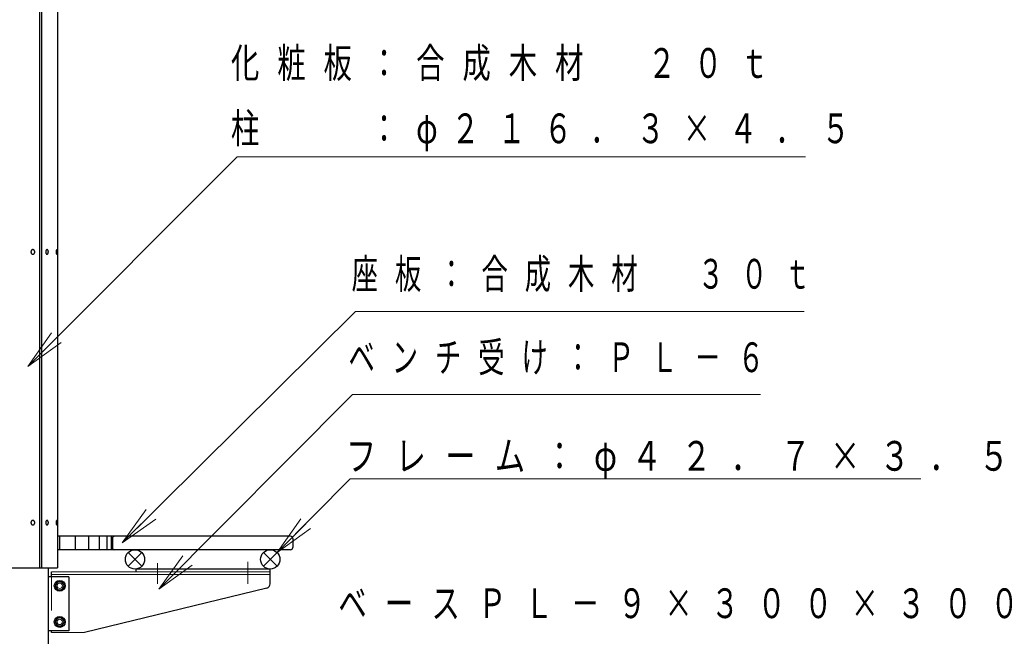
# Model space of a CAD drawing. Units: millimetres on the paper. Extents: x -385 to 0, y 0 to 267.
# Drawn here: x -110.7 to -37.3, y 147.7 to 193.2 of the extents above; entities that cross this region are included whole.
import ezdxf

# ---------------------------------------------------------------- set-up
doc = ezdxf.new("R2010")
doc.units = ezdxf.units.MM
doc.linetypes.add('USER1', pattern=[4.5, 2.5, -2])
doc.linetypes.add('USER2', pattern=[6, 3, -1, 1, -1])
doc.layers.add('LY_1', color=190, linetype='Continuous', lineweight=25)
doc.styles.add('ＭＳ ゴシック', font='')
doc.styles.get('ＭＳ ゴシック').set_extended_font_data('MS Gothic')

msp = doc.modelspace()

# ---------------------------------------------------------------- linework, layer by layer
at = {"layer": 'LY_1', "color": 40}
for p, q in [((-109.195, 219.42), (-109.195, 152.754)), ((-109.055, 219.42), (-109.055, 152.754)), ((-107.873, 219.42), (-107.873, 152.754)), ((-116.417, 152.754), (-107.873, 152.754))]:
    msp.add_line(p, q, dxfattribs=at)
at = {"layer": 'LY_1', "color": 7, "lineweight": 13}
for p, q in [((-110.073, 167.625), (-108.305, 170.1)), ((-110.073, 167.625), (-107.952, 169.746)), ((-107.598, 169.393), (-110.073, 167.625)), ((-103.086, 154.593), (-101.307, 157.06)), ((-103.086, 154.593), (-100.955, 156.705)), ((-100.603, 156.35), (-103.086, 154.593)), ((-91.641, 153.878), (-89.881, 156.359)), ((-91.641, 153.878), (-89.527, 156.006)), ((-89.172, 155.654), (-91.641, 153.878)), ((-101.641, 153.878), (-102.648, 152.872)), ((-102.648, 153.878), (-101.641, 152.872)), ((-100.38, 151.166), (-98.618, 153.645)), ((-92.648, 153.878), (-91.642, 152.872)), ((-91.642, 153.878), (-92.648, 152.872)), ((-100.38, 151.166), (-98.264, 153.292)), ((-97.909, 152.939), (-100.38, 151.166)), ((-108.312, 152.464), (-92.145, 152.464)), ((-108.312, 152.264), (-92.145, 152.264)), ((-108.312, 147.964), (-105.879, 147.964))]:
    msp.add_line(p, q, dxfattribs=at)
at = {"layer": 'LY_1', "color": 7}
for p, q in [((-90.645, 155.087), (-107.873, 155.087)), ((-107.7, 154.087), (-107.7, 155.087)), ((-106.542, 154.087), (-106.542, 155.087)), ((-105.553, 154.087), (-105.553, 155.087)), ((-104.765, 154.087), (-104.765, 155.087)), ((-104.202, 154.087), (-104.202, 155.087)), ((-103.879, 154.087), (-103.879, 155.087)), ((-103.811, 154.92), (-103.811, 154.254)), ((-90.478, 154.921), (-90.478, 154.254)), ((-90.645, 154.087), (-107.873, 154.087)), ((-108.54, 127.054), (-108.54, 152.754)), ((-102.084, 152.664), (-92.145, 152.664)), ((-102.084, 152.664), (-102.084, 152.464)), ((-92.145, 151.567), (-92.145, 152.675)), ((-107.04, 152.087), (-108.54, 152.087)), ((-108.312, 152.087), (-108.312, 152.464)), ((-107.04, 152.087), (-107.04, 148.088)), ((-92.392, 151.245), (-105.879, 147.964)), ((-107.04, 148.088), (-108.54, 148.088)), ((-108.312, 147.964), (-108.312, 148.088))]:
    msp.add_line(p, q, dxfattribs=at)
at = {"layer": 'LY_1', "color": 7, "linetype": 'USER2', "lineweight": 13}
for p, q in [((-100.478, 151.569), (-100.478, 153.088)), ((-93.811, 151.569), (-93.811, 153.195))]:
    msp.add_line(p, q, dxfattribs=at)
at = {"layer": 'LY_1', "color": 7, "linetype": 'USER1', "lineweight": 13}
msp.add_line((-108.312, 152.087), (-108.312, 148.088), dxfattribs=at)
at = {"layer": 'LY_1', "color": 3}
for p, q in [((-107.88, 151.721), (-108.053, 151.421)), ((-108.053, 151.421), (-107.88, 151.121)), ((-107.534, 151.721), (-107.88, 151.721)), ((-107.88, 151.121), (-107.534, 151.121)), ((-107.36, 151.421), (-107.534, 151.721)), ((-107.534, 151.121), (-107.36, 151.421)), ((-107.88, 149.054), (-108.053, 148.754)), ((-107.534, 149.054), (-107.88, 149.054)), ((-107.36, 148.754), (-107.534, 149.054)), ((-108.053, 148.754), (-107.88, 148.454)), ((-107.88, 148.454), (-107.534, 148.454)), ((-107.534, 148.454), (-107.36, 148.754))]:
    msp.add_line(p, q, dxfattribs=at)
at = {"layer": 'LY_1', "color": 7, "lineweight": 13}
for points in [[(-110.073, 167.625), (-94.581, 183.117), (-52.581, 183.117)], [(-103.086, 154.593), (-85.84, 171.691), (-52.689, 171.691)], [(-100.38, 151.166), (-86.068, 165.544), (-55.918, 165.544)], [(-91.641, 153.878), (-86.231, 159.323), (-44.051, 159.323)]]:
    msp.add_lwpolyline(points, dxfattribs=at)
at = {"layer": 'LY_1', "color": 40}
for points in [[(-109.694, 176.258), (-109.706, 176.257), (-109.718, 176.255), (-109.73, 176.252), (-109.741, 176.248), (-109.753, 176.242), (-109.764, 176.235), (-109.774, 176.227), (-109.783, 176.218), (-109.792, 176.208), (-109.801, 176.197), (-109.808, 176.185), (-109.815, 176.173), (-109.82, 176.159), (-109.825, 176.146), (-109.829, 176.131), (-109.831, 176.117), (-109.833, 176.102), (-109.834, 176.087), (-109.833, 176.072), (-109.831, 176.058), (-109.829, 176.043), (-109.825, 176.029), (-109.82, 176.015), (-109.815, 176.002), (-109.808, 175.989), (-109.801, 175.977), (-109.792, 175.966), (-109.783, 175.956), (-109.774, 175.947), (-109.764, 175.939), (-109.753, 175.932), (-109.741, 175.927), (-109.73, 175.922), (-109.718, 175.919), (-109.706, 175.917), (-109.694, 175.916), (-109.681, 175.917), (-109.669, 175.919), (-109.657, 175.922), (-109.646, 175.927), (-109.634, 175.932), (-109.624, 175.939), (-109.613, 175.947), (-109.604, 175.956), (-109.595, 175.966), (-109.586, 175.977), (-109.579, 175.989), (-109.572, 176.002), (-109.567, 176.015), (-109.562, 176.029), (-109.558, 176.043), (-109.556, 176.058), (-109.554, 176.072), (-109.554, 176.087), (-109.554, 176.102), (-109.556, 176.117), (-109.558, 176.131), (-109.562, 176.146), (-109.567, 176.159), (-109.572, 176.173), (-109.579, 176.185), (-109.586, 176.197), (-109.595, 176.208), (-109.604, 176.218), (-109.613, 176.227), (-109.624, 176.235), (-109.634, 176.242), (-109.646, 176.248), (-109.657, 176.252), (-109.669, 176.255), (-109.681, 176.257)], [(-108.645, 176.258), (-108.654, 176.257), (-108.662, 176.255), (-108.671, 176.252), (-108.679, 176.248), (-108.687, 176.242), (-108.694, 176.235), (-108.701, 176.227), (-108.708, 176.218), (-108.714, 176.208), (-108.72, 176.197), (-108.725, 176.185), (-108.73, 176.173), (-108.734, 176.159), (-108.737, 176.146), (-108.74, 176.131), (-108.741, 176.117), (-108.742, 176.102), (-108.743, 176.087), (-108.742, 176.072), (-108.741, 176.058), (-108.74, 176.043), (-108.737, 176.029), (-108.734, 176.015), (-108.73, 176.002), (-108.725, 175.989), (-108.72, 175.977), (-108.714, 175.966), (-108.708, 175.956), (-108.701, 175.947), (-108.694, 175.939), (-108.687, 175.932), (-108.679, 175.927), (-108.671, 175.922), (-108.662, 175.919), (-108.654, 175.917), (-108.645, 175.916), (-108.637, 175.917), (-108.628, 175.919), (-108.62, 175.922), (-108.612, 175.927), (-108.604, 175.932), (-108.597, 175.939), (-108.589, 175.947), (-108.583, 175.956), (-108.576, 175.966), (-108.571, 175.977), (-108.566, 175.989), (-108.561, 176.002), (-108.557, 176.015), (-108.554, 176.029), (-108.551, 176.043), (-108.549, 176.058), (-108.548, 176.072), (-108.548, 176.087), (-108.548, 176.102), (-108.549, 176.117), (-108.551, 176.131), (-108.554, 176.146), (-108.557, 176.159), (-108.561, 176.173), (-108.566, 176.185), (-108.571, 176.197), (-108.576, 176.208), (-108.583, 176.218), (-108.589, 176.227), (-108.597, 176.235), (-108.604, 176.242), (-108.612, 176.248), (-108.62, 176.252), (-108.628, 176.255), (-108.637, 176.257)], [(-107.938, 176.258), (-107.94, 176.257), (-107.943, 176.255), (-107.945, 176.252), (-107.948, 176.248), (-107.95, 176.242), (-107.952, 176.235), (-107.954, 176.227), (-107.956, 176.218), (-107.958, 176.208), (-107.96, 176.197), (-107.961, 176.185), (-107.963, 176.173), (-107.964, 176.159), (-107.965, 176.146), (-107.965, 176.131), (-107.966, 176.117), (-107.966, 176.102), (-107.966, 176.087), (-107.966, 176.072), (-107.966, 176.058), (-107.965, 176.043), (-107.965, 176.029), (-107.964, 176.015), (-107.963, 176.002), (-107.961, 175.989), (-107.96, 175.977), (-107.958, 175.966), (-107.956, 175.956), (-107.954, 175.947), (-107.952, 175.939), (-107.95, 175.932), (-107.948, 175.927), (-107.945, 175.922), (-107.943, 175.919), (-107.94, 175.917), (-107.938, 175.916), (-107.936, 175.917), (-107.933, 175.919), (-107.931, 175.922), (-107.928, 175.927), (-107.926, 175.932), (-107.924, 175.939), (-107.922, 175.947), (-107.92, 175.956), (-107.918, 175.966), (-107.916, 175.977), (-107.915, 175.989), (-107.913, 176.002), (-107.912, 176.015), (-107.911, 176.029), (-107.911, 176.043), (-107.91, 176.058), (-107.91, 176.072), (-107.91, 176.087), (-107.91, 176.102), (-107.91, 176.117), (-107.911, 176.131), (-107.911, 176.146), (-107.912, 176.159), (-107.913, 176.173), (-107.915, 176.185), (-107.916, 176.197), (-107.918, 176.208), (-107.92, 176.218), (-107.922, 176.227), (-107.924, 176.235), (-107.926, 176.242), (-107.928, 176.248), (-107.931, 176.252), (-107.933, 176.255), (-107.936, 176.257)], [(-109.694, 156.258), (-109.706, 156.258), (-109.718, 156.256), (-109.73, 156.252), (-109.741, 156.248), (-109.753, 156.242), (-109.764, 156.235), (-109.774, 156.227), (-109.783, 156.218), (-109.792, 156.208), (-109.801, 156.197), (-109.808, 156.185), (-109.815, 156.173), (-109.82, 156.16), (-109.825, 156.146), (-109.829, 156.132), (-109.831, 156.117), (-109.833, 156.102), (-109.834, 156.087), (-109.833, 156.073), (-109.831, 156.058), (-109.829, 156.043), (-109.825, 156.029), (-109.82, 156.015), (-109.815, 156.002), (-109.808, 155.989), (-109.801, 155.978), (-109.792, 155.967), (-109.783, 155.957), (-109.774, 155.948), (-109.764, 155.94), (-109.753, 155.933), (-109.741, 155.927), (-109.73, 155.922), (-109.718, 155.919), (-109.706, 155.917), (-109.694, 155.917), (-109.681, 155.917), (-109.669, 155.919), (-109.657, 155.922), (-109.646, 155.927), (-109.634, 155.933), (-109.624, 155.94), (-109.613, 155.948), (-109.604, 155.957), (-109.595, 155.967), (-109.586, 155.978), (-109.579, 155.989), (-109.572, 156.002), (-109.567, 156.015), (-109.562, 156.029), (-109.558, 156.043), (-109.556, 156.058), (-109.554, 156.073), (-109.554, 156.087), (-109.554, 156.102), (-109.556, 156.117), (-109.558, 156.132), (-109.562, 156.146), (-109.567, 156.16), (-109.572, 156.173), (-109.579, 156.185), (-109.586, 156.197), (-109.595, 156.208), (-109.604, 156.218), (-109.613, 156.227), (-109.624, 156.235), (-109.634, 156.242), (-109.646, 156.248), (-109.657, 156.252), (-109.669, 156.256), (-109.681, 156.258)], [(-108.645, 156.258), (-108.654, 156.258), (-108.662, 156.256), (-108.671, 156.252), (-108.679, 156.248), (-108.687, 156.242), (-108.694, 156.235), (-108.701, 156.227), (-108.708, 156.218), (-108.714, 156.208), (-108.72, 156.197), (-108.725, 156.185), (-108.73, 156.173), (-108.734, 156.16), (-108.737, 156.146), (-108.74, 156.132), (-108.741, 156.117), (-108.742, 156.102), (-108.743, 156.087), (-108.742, 156.073), (-108.741, 156.058), (-108.74, 156.043), (-108.737, 156.029), (-108.734, 156.015), (-108.73, 156.002), (-108.725, 155.989), (-108.72, 155.978), (-108.714, 155.967), (-108.708, 155.957), (-108.701, 155.948), (-108.694, 155.94), (-108.687, 155.933), (-108.679, 155.927), (-108.671, 155.922), (-108.662, 155.919), (-108.654, 155.917), (-108.645, 155.917), (-108.637, 155.917), (-108.628, 155.919), (-108.62, 155.922), (-108.612, 155.927), (-108.604, 155.933), (-108.597, 155.94), (-108.589, 155.948), (-108.583, 155.957), (-108.576, 155.967), (-108.571, 155.978), (-108.566, 155.989), (-108.561, 156.002), (-108.557, 156.015), (-108.554, 156.029), (-108.551, 156.043), (-108.549, 156.058), (-108.548, 156.073), (-108.548, 156.087), (-108.548, 156.102), (-108.549, 156.117), (-108.551, 156.132), (-108.554, 156.146), (-108.557, 156.16), (-108.561, 156.173), (-108.566, 156.185), (-108.571, 156.197), (-108.576, 156.208), (-108.583, 156.218), (-108.589, 156.227), (-108.597, 156.235), (-108.604, 156.242), (-108.612, 156.248), (-108.62, 156.252), (-108.628, 156.256), (-108.637, 156.258)], [(-107.938, 156.258), (-107.94, 156.258), (-107.943, 156.256), (-107.945, 156.252), (-107.948, 156.248), (-107.95, 156.242), (-107.952, 156.235), (-107.954, 156.227), (-107.956, 156.218), (-107.958, 156.208), (-107.96, 156.197), (-107.961, 156.185), (-107.963, 156.173), (-107.964, 156.16), (-107.965, 156.146), (-107.965, 156.132), (-107.966, 156.117), (-107.966, 156.102), (-107.966, 156.087), (-107.966, 156.073), (-107.966, 156.058), (-107.965, 156.043), (-107.965, 156.029), (-107.964, 156.015), (-107.963, 156.002), (-107.961, 155.989), (-107.96, 155.978), (-107.958, 155.967), (-107.956, 155.957), (-107.954, 155.948), (-107.952, 155.94), (-107.95, 155.933), (-107.948, 155.927), (-107.945, 155.922), (-107.943, 155.919), (-107.94, 155.917), (-107.938, 155.917), (-107.936, 155.917), (-107.933, 155.919), (-107.931, 155.922), (-107.928, 155.927), (-107.926, 155.933), (-107.924, 155.94), (-107.922, 155.948), (-107.92, 155.957), (-107.918, 155.967), (-107.916, 155.978), (-107.915, 155.989), (-107.913, 156.002), (-107.912, 156.015), (-107.911, 156.029), (-107.911, 156.043), (-107.91, 156.058), (-107.91, 156.073), (-107.91, 156.087), (-107.91, 156.102), (-107.91, 156.117), (-107.911, 156.132), (-107.911, 156.146), (-107.912, 156.16), (-107.913, 156.173), (-107.915, 156.185), (-107.916, 156.197), (-107.918, 156.208), (-107.92, 156.218), (-107.922, 156.227), (-107.924, 156.235), (-107.926, 156.242), (-107.928, 156.248), (-107.931, 156.252), (-107.933, 156.256), (-107.936, 156.258)]]:
    msp.add_lwpolyline(points, close=True, dxfattribs=at)
at = {"layer": 'LY_1', "color": 7}
for centre in [(-102.145, 153.375), (-92.145, 153.375)]:
    msp.add_circle(centre, 0.712, dxfattribs=at)
at = {"layer": 'LY_1', "color": 3}
for centre in [(-107.707, 151.421), (-107.707, 148.754)]:
    msp.add_circle(centre, 0.4, dxfattribs=at)
at = {"layer": 'LY_1', "color": 3, "lineweight": 13}
for centre in [(-107.707, 151.421), (-107.707, 148.754)]:
    msp.add_circle(centre, 0.3, dxfattribs=at)
at = {"layer": 'LY_1', "color": 7, "lineweight": 13}
for centre in [(-107.707, 151.421), (-107.707, 148.754)]:
    msp.add_circle(centre, 0.2, dxfattribs=at)
at = {"layer": 'LY_1', "color": 7}
for centre, radius, start, end in [((-103.645, 154.92), 0.167, 89.99745, 179.99745), ((-90.645, 154.921), 0.167, 359.99745, 90), ((-103.645, 154.254), 0.167, 179.99745, 269.99746), ((-90.645, 154.254), 0.167, 270, 359.99745), ((-92.479, 151.567), 0.333, 285, 0)]:
    msp.add_arc(centre, radius, start, end, dxfattribs=at)

# ---------------------------------------------------------------- texts
at = {"layer": 'LY_1', "color": 7, "char_height": 2.199, "style": 'ＭＳ ゴシック'}
for s, insert, attachment_point in [('\\T1.63;\\W0.7;化粧板：合成木材\u3000２０ｔ', (-95.051, 189.917), 4), ('\\T1.63;\\W0.7;柱\u3000\u3000：φ２１６．３×４．５', (-95.051, 184.917), 4), ('\\T1.64;\\W0.65;座板：合成木材\u3000３０ｔ', (-86.125, 174.341), 4), ('\\T1.64;\\W0.65;ベンチ受け：ＰＬ－６', (-86.364, 168.194), 4), ('\\T1.63;\\W0.75;フレーム：φ４２．７×３．５', (-86.551, 159.323), 7), ('\\T1.64;\\W0.7;ベースＰＬ－９×３００×３００', (-87.113, 150.094), 4)]:
    msp.add_mtext(s, dxfattribs=dict(at, insert=insert, attachment_point=attachment_point))

doc.saveas('drawing.dxf')
